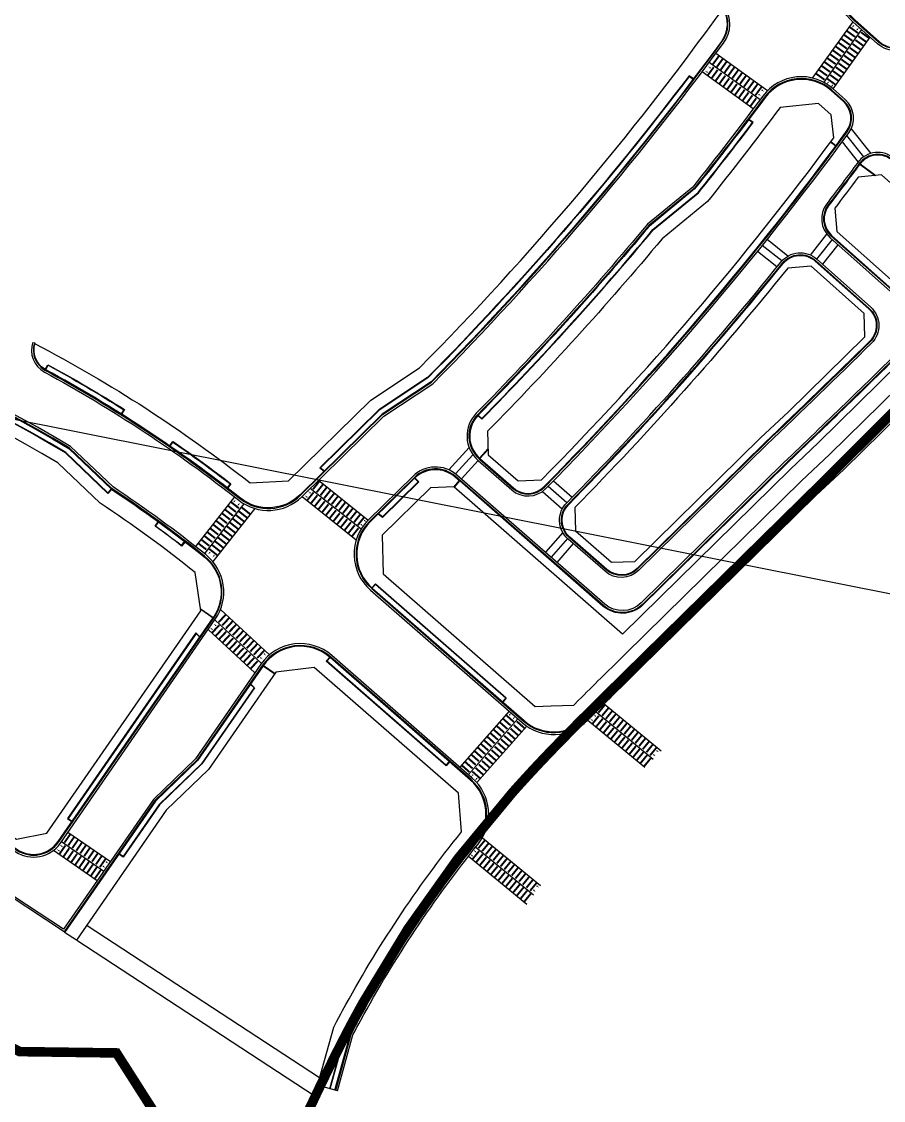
# Model space of a CAD drawing. Header units: millimetres. Extents: x 235327 to 237168, y 422741 to 424190.
# Drawn here: x 235988.4 to 236213.5, y 423423.4 to 423705.2 of the extents above; entities that cross this region are included whole.
import ezdxf

# ---------------------------------------------------------------- set-up
doc = ezdxf.new("R2010")
doc.units = ezdxf.units.MM
doc.linetypes.add('DASHED2', pattern=[0.375, 0.25, -0.125])
doc.linetypes.add('PHANTOM2', pattern=[1.25, 0.625, -0.125, 0.125, -0.125, 0.125, -0.125])
for name, color, linetype in [('0_210818_탑립전민지구 구역계(최종)', 1, 'PHANTOM2'), ('@@노면표시_11.횡단보도(W6.0_백색)', 7, 'Continuous'), ('@@보도선', 7, 'Continuous'), ('@@횡단보도라인', 7, 'Continuous'), ('_포장-점자블럭', 30, 'Continuous')]:
    doc.layers.add(name, color=color, linetype=linetype)
doc.layers.add('_낮춤(200x250)_직선', color=7, linetype='Continuous', lineweight=13)

# ---------------------------------------------------------------- blocks, each defined once
blk = doc.blocks.new('계획선 검토')
at = {"layer": '@@보도선', "color": 8}
for points in [[(236221.7, 423700.62, -0.453304), (236211.99, 423699.41), (236205.54, 423705.16, -0.37371), (236203.45, 423721.43, 0.03303), (236256.5, 423813.74, -0.410081), (236270.41, 423818.62), (236334.44, 423788.37, -0.414214), (236337.54, 423779.72), (236329.08, 423761.82, -0.039762), (236324.6, 423754, -0.368384), (236316.46, 423751.79), (236272.82, 423772.41, 0.3973), (236263.68, 423769.44, -0.024194)], [(236221.28, 423700.9, -0.453304), (236212.33, 423699.79), (236205.87, 423705.54, -0.37371), (236203.87, 423721.15, 0.03303), (236256.95, 423813.52, -0.410081), (236270.2, 423818.17), (236334.22, 423787.92, -0.414214), (236337.09, 423779.93), (236328.63, 423762.03, -0.039762), (236324.19, 423754.28, -0.368384), (236316.67, 423752.25), (236273.03, 423772.86, 0.3973), (236263.24, 423769.67, -0.024194)], [(236221.28, 423700.9, -0.453304), (236212.33, 423699.79), (236205.87, 423705.54, -0.37371), (236203.87, 423721.15, 0.03303), (236256.95, 423813.52, -0.410081), (236270.2, 423818.17), (236334.22, 423787.92, -0.414214), (236337.09, 423779.93), (236328.63, 423762.03, -0.039762), (236324.19, 423754.28, -0.368384), (236316.67, 423752.25), (236273.03, 423772.86, 0.3973), (236263.24, 423769.67, -0.024194)], [(236203.53, 423684.86), (236200.38, 423687.66, 0.440503), (236182.03, 423685.78, -0.009274), (236163.68, 423662.01), (236151.88, 423652.31, -0.020656), (236107.16, 423602.92, 0.431718), (236107.63, 423590.56), (236116.41, 423582.89, 0.396467), (236125.31, 423583.22, 0.036662), (236204.45, 423676.16, 0.386456)], [(236203.2, 423684.48), (236200.05, 423687.29, 0.440503), (236182.44, 423685.48, -0.00929), (236164.04, 423661.65), (236152.23, 423651.95, -0.020641), (236107.52, 423602.57, 0.431718), (236107.96, 423590.93), (236116.74, 423583.27, 0.396467), (236124.95, 423583.58, 0.036662), (236204.05, 423676.46, 0.386456)], [(236200.52, 423674.84), (236199.89, 423680.9), (236196.57, 423683.85), (236186.52, 423682.8, -0.009532), (236167.53, 423658.2), (236155.69, 423648.47, -0.020916), (236110.05, 423598.18), (236110.26, 423592.08), (236118.09, 423585.25), (236124.18, 423585.47, 0.035399)], [(235986.84, 423488.34, 0.406783), (235998.49, 423490.61), (236038.96, 423549.08, 0.39416), (236036.49, 423565.96, 0.022053), (236012.25, 423583.64), (236001.13, 423594.23, 0.115854), (235851.72, 423642.33), (235846.02, 423642.79, 0.43477), (235832.51, 423630.47), (235831.97, 423582.51, 0.296926), (235836.95, 423574.68, -0.038183), (235951, 423511.82)], [(236131.12, 423570.05, -0.431769), (236130.77, 423579.5, 0.025072), (236186.73, 423642.39, -0.429166), (236196.12, 423643.18), (236210.15, 423630.68, -0.433819), (236210.38, 423621.19, -0.003724), (236183.02, 423594.7), (236149.62, 423561.87, -0.392072), (236140.79, 423561.61)], [(236131.45, 423570.42, -0.431769), (236131.12, 423579.15, 0.025072), (236187.12, 423642.08, -0.429166), (236195.79, 423642.8), (236209.82, 423630.3, -0.433819), (236210.03, 423621.54, -0.003725), (236182.67, 423595.06), (236149.27, 423562.23, -0.392072), (236141.12, 423561.99)], [(236131.57, 423570.56, -0.431769), (236131.25, 423579.02, 0.025072), (236187.26, 423641.97, -0.429166), (236195.67, 423642.67), (236209.7, 423630.17, -0.433819), (236209.9, 423621.67, -0.003725), (236182.55, 423595.19), (236149.14, 423562.35, -0.392072), (236141.24, 423562.12)], [(235987.12, 423488.76, 0.406783), (235998.08, 423490.9), (236038.55, 423549.36, 0.39416), (236036.18, 423565.57, 0.022085), (236011.94, 423583.25), (236000.82, 423593.83, 0.115814), (235851.68, 423641.83), (235845.97, 423642.29, 0.43477), (235833.01, 423630.46), (235832.47, 423582.5, 0.296926), (235837.16, 423575.13, -0.038183), (235951.28, 423512.24)], [(236188.71, 423603.29), (236208.63, 423622.87), (236208.48, 423628.97), (236194.6, 423641.34), (236188.52, 423640.83, -0.024869), (236132.87, 423578.25), (236133.1, 423572.15), (236142.46, 423563.97), (236148.55, 423564.15), (236181.4, 423596.45)], [(236008.89, 423579.42), (235997.85, 423589.92, 0.115413), (235851.29, 423636.96), (235844.36, 423637.52), (235836.89, 423630.72), (235836.36, 423582.95), (235840.69, 423576.13, -0.037366), (235952.58, 423514.23), (235987.02, 423491.67), (235994.97, 423493.22), (236035.15, 423551.26), (236033.74, 423561.26, 0.022993)]]:
    blk.add_lwpolyline(points, format="xyb", close=True, dxfattribs=at)
for points in [[(236270.2, 423818.17), (236270.11, 423817.98), (236270.11, 423817.98, 0.410081), (236257.13, 423813.43, -0.03303), (236204.04, 423721.04, 0.37371), (236206.01, 423705.69), (236212.46, 423699.94, 0.453304), (236221.12, 423701.01, 0.000907), (236222.81, 423703.52), (236222.98, 423703.4)], [(235991.3, 423621.51, 0.367152), (235994.33, 423613.67, -0.042679), (236045.08, 423580.2, 0.377884), (236061.59, 423581.1), (236083, 423602.15), (236095.78, 423610.6, 0.036932), (236171.74, 423699.62, 0.31349), (236171.99, 423709.33, 0.306906)], [(235991.74, 423621.28, 0.363669), (235994.57, 423614.11, -0.042679), (236045.39, 423580.59, 0.377884), (236061.24, 423581.46), (236082.69, 423602.54), (236095.46, 423610.99, 0.036916), (236171.34, 423699.92, 0.306906), (236171.67, 423708.89)], [(236171.67, 423708.89), (236171.5, 423708.78, -0.306906), (236171.18, 423700.04, -0.036909), (236095.33, 423611.15), (236082.56, 423602.69), (236061.1, 423581.6, -0.377884), (236045.52, 423580.75, 0.042679), (235994.67, 423614.28, -0.363669), (235991.93, 423621.22), (235991.74, 423621.28)], [(235991.89, 423621.07, -0.046279), (236048.04, 423584.72), (236058.12, 423585.23), (236079.6, 423606.35), (236092.35, 423614.78, 0.039032), (236171.61, 423708.6)], [(236163.87, 423690.23), (236162.73, 423691.07, -0.032992), (236094.43, 423612.25), (236081.66, 423603.8), (236066.26, 423588.66), (236067.38, 423587.77)], [(236163.8, 423690.13), (236162.75, 423690.9, -0.032959), (236094.5, 423612.16), (236081.74, 423603.71), (236066.44, 423588.67), (236067.47, 423587.85)], [(236201.2, 423672.59), (236201.04, 423672.71, 0.001442), (236203.89, 423676.58, 0.386456), (236203.07, 423684.33), (236199.92, 423687.14, 0.440503), (236182.6, 423685.36, -0.009296), (236164.18, 423661.51), (236152.38, 423651.81, -0.020635), (236107.66, 423602.43, 0.431718), (236108.09, 423591.08), (236108.09, 423591.08), (236107.96, 423590.93)], [(236107.58, 423602.34), (236108.59, 423601.35, 0.020631), (236153.38, 423650.8), (236165.2, 423660.51, 0.007159), (236179.49, 423678.85), (236178.34, 423679.68)], [(236107.66, 423602.43), (236108.59, 423601.52, 0.020597), (236153.3, 423650.88), (236165.11, 423660.59, 0.007118), (236179.32, 423678.82), (236178.27, 423679.59)], [(236219.52, 423621.06, -0.004347), (236187.54, 423590.04), (236150.21, 423553.34, -0.392072), (236140.7, 423553.06), (236102.09, 423586.76, 0.392073), (236090.54, 423586.42), (236078.96, 423575.03, 0.436706), (236079.5, 423556.7), (236119.17, 423522.07, 0.395424), (236136.26, 423522.68), (236137.7, 423524.13), (236138.41, 423524.85), (236139.13, 423525.57), (236139.85, 423526.29), (236140.57, 423527), (236141.28, 423527.71), (236142, 423528.42), (236142.72, 423529.13), (236143.44, 423529.84), (236144.16, 423530.55), (236144.88, 423531.26), (236145.59, 423531.97), (236146.31, 423532.67), (236147.03, 423533.38), (236147.74, 423534.08), (236148.26, 423534.59), (236149.88, 423536.18), (236195.86, 423581.38), (236203.16, 423588.21), (236243.24, 423627.61, 0.433711)], [(236216.37, 423669.4, 0.440803), (236206.82, 423668.42, -0.004015), (236198.7, 423657.65, 0.392742), (236199.54, 423648.84), (236219.25, 423631.27, -0.433074)], [(236108.08, 423591.07), (236116.86, 423583.41, 0.396467), (236124.83, 423583.7, 0.035218), (236201.05, 423672.69, 0.035218)], [(236219.87, 423620.71, -0.004346), (236187.89, 423589.68), (236150.56, 423552.98, -0.392072), (236140.37, 423552.68), (236101.76, 423586.39, 0.392073), (236090.89, 423586.07), (236079.31, 423574.68, 0.436706), (236079.83, 423557.08), (236119.5, 423522.45, 0.395424), (236135.9, 423523.03), (236137.34, 423524.48), (236138.06, 423525.2), (236138.78, 423525.92), (236139.5, 423526.64), (236140.22, 423527.36), (236140.93, 423528.06), (236141.65, 423528.78), (236142.37, 423529.49), (236143.09, 423530.2), (236143.81, 423530.91), (236144.53, 423531.62), (236145.24, 423532.32), (236145.96, 423533.03), (236146.67, 423533.73), (236147.39, 423534.43), (236147.91, 423534.95), (236149.53, 423536.54), (236195.51, 423581.74), (236202.82, 423588.57), (236242.89, 423627.97, 0.433711)], [(236216.03, 423669.03, 0.440803), (236207.22, 423668.12, -0.004015), (236199.1, 423657.34, 0.392742), (236199.87, 423649.21), (236219.59, 423631.64, -0.433074)], [(236102.93, 423585.37), (236102.79, 423585.22), (236101.63, 423586.24, 0.392073), (236091.03, 423585.92), (236079.45, 423574.54, 0.436706), (236079.96, 423557.23), (236119.63, 423522.6, 0.395424), (236135.76, 423523.17), (236137.2, 423524.62), (236137.92, 423525.34), (236138.64, 423526.06), (236139.36, 423526.78), (236140.08, 423527.5), (236140.79, 423528.21), (236141.51, 423528.92), (236142.23, 423529.63), (236142.95, 423530.34), (236143.67, 423531.05), (236144.38, 423531.76), (236145.1, 423532.47), (236145.82, 423533.17), (236146.53, 423533.87), (236147.25, 423534.58), (236147.77, 423535.09), (236149.39, 423536.68), (236195.37, 423581.89), (236202.68, 423588.72), (236242.75, 423628.11, 0.433711)], [(236215.9, 423668.88, 0.440803), (236207.38, 423668), (236207.22, 423668.12)], [(236207.37, 423668.01, -0.004015), (236199.24, 423657.23, 0.392742), (236199.99, 423649.35), (236219.71, 423631.78, -0.433074), (236219.99, 423620.58, -0.004346), (236188.01, 423589.55), (236150.69, 423552.85, -0.392072), (236140.25, 423552.54), (236102.81, 423585.24)], [(236239.37, 423641.7), (236213, 423665.2), (236206.93, 423664.57, -0.003017), (236200.79, 423656.47), (236201.36, 423650.4), (236228.29, 423626.41), (236196.5, 423595.16), (236189.2, 423588.33), (236145.33, 423545.2), (236101.29, 423583.64), (236095.2, 423583.46), (236082.55, 423571.02), (236082.85, 423560.92), (236122.52, 423526.29), (236126.72, 423526.44), (236132.61, 423526.64), (236133.88, 423527.92), (236134.61, 423528.65), (236135.33, 423529.37), (236136.05, 423530.1), (236136.78, 423530.82), (236137.49, 423531.53), (236138.21, 423532.24), (236138.94, 423532.96), (236139.66, 423533.67), (236140.38, 423534.38), (236141.1, 423535.09), (236141.82, 423535.8), (236142.54, 423536.51), (236143.25, 423537.21), (236143.97, 423537.91), (236144.49, 423538.43), (236146.11, 423540.02), (236192.13, 423585.26), (236199.44, 423592.1), (236239.62, 423631.6)], [(235833.21, 423630.46, -0.43477), (235845.96, 423642.09), (235851.66, 423641.63, -0.115797), (236000.7, 423593.67), (236011.81, 423583.09, -0.022098), (236036.05, 423565.41, -0.39416), (236038.39, 423549.48)], [(236011.81, 423583.09), (236010.93, 423581.98), (235999.84, 423592.53, 0.115682), (235851.55, 423640.21), (235851.27, 423640.24), (235851.27, 423641.66)], [(236011.73, 423583.17), (236010.91, 423582.15), (235999.91, 423592.63, 0.115692), (235851.56, 423640.33), (235851.39, 423640.35), (235851.39, 423641.65)], [(235994.56, 423614.34), (235995.24, 423615.59, -0.016179), (236015.28, 423603.86), (236014.52, 423602.66)], [(235994.67, 423614.28), (235995.29, 423615.43, -0.016012), (236015.11, 423603.82), (236014.42, 423602.72)], [(236027.05, 423594.39), (236027.85, 423595.56, -0.013093), (236043.04, 423584.49), (236042.16, 423583.37)], [(236027.15, 423594.32), (236027.89, 423595.39, -0.012924), (236042.87, 423584.47), (236042.06, 423583.45)], [(236031.06, 423569.33), (236030.18, 423568.21, 0.00643), (236023.22, 423573.43), (236024.05, 423574.57)], [(236024.15, 423574.5), (236023.38, 423573.45, -0.006253), (236030.16, 423568.38), (236030.96, 423569.4)], [(235985.78, 423489.87), (235987.23, 423488.93, 0.406783), (235997.91, 423491.01), (236038.39, 423549.48)], [(236070.9, 423425.87), (236074.93, 423440.54), (236075.49, 423441.6), (236075.98, 423442.5), (236076.46, 423443.41), (236076.95, 423444.31, -0.044804), (236107.63, 423490.34, 0.402463), (236106.11, 423507.59), (236069.4, 423539.64, 0.447492), (236050.9, 423537.34), (236033.81, 423512.65), (236022.81, 423502.02), (235999.35, 423468.13)], [(236070.42, 423426.01), (236074.46, 423440.72), (236075.05, 423441.83), (236075.54, 423442.74), (236076.02, 423443.65), (236076.51, 423444.55, -0.044804), (236107.24, 423490.65, 0.402463), (236105.78, 423507.21), (236069.07, 423539.26, 0.447492), (236051.31, 423537.05), (236034.19, 423512.32), (236023.19, 423501.7), (235999.48, 423467.45)], [(236070.22, 423426.06), (236074.28, 423440.8), (236074.87, 423441.93), (236075.36, 423442.84), (236075.85, 423443.74), (236076.34, 423444.64, -0.044804), (236107.08, 423490.78, 0.402463), (236105.65, 423507.06), (236068.94, 423539.11, 0.447492), (236051.48, 423536.94)], [(236065.71, 423427.3), (236069.9, 423442.53), (236070.74, 423444.12), (236071.23, 423445.05), (236071.73, 423445.97), (236072.22, 423446.88, -0.044649), (236103.31, 423493.56), (236102.48, 423503.62), (236064.81, 423536.5), (236054.78, 423535.25), (236037.17, 423509.8), (236026.16, 423499.17), (236002.68, 423465.25), (235999.6, 423467.27)], [(236068.86, 423426.44), (236072.95, 423441.33), (236073.62, 423442.59), (236074.11, 423443.51), (236074.6, 423444.42), (236075.09, 423445.32, -0.039278), (236101.73, 423486.26), (236102.83, 423485.36)], [(236068.97, 423426.4), (236073.06, 423441.28), (236073.73, 423442.54), (236074.21, 423443.45), (236074.7, 423444.36), (236075.19, 423445.27, -0.039178), (236101.75, 423486.09), (236102.75, 423485.27)]]:
    blk.add_lwpolyline(points, format="xyb", dxfattribs=at)
for points in [[(236201.04, 423672.71), (236199.69, 423673.71)], [(236201.11, 423672.8), (236199.76, 423673.8)], [(236207.38, 423668), (236211.39, 423665.03)], [(236207.46, 423668.1), (236211.57, 423665.05)], [(236142.08, 423529.49), (236140.98, 423530.39), (236141.23, 423530.64), (236141.95, 423531.35), (236142.67, 423532.06), (236143.39, 423532.77), (236144.11, 423533.48), (236144.82, 423534.18), (236145.54, 423534.89), (236146.25, 423535.59), (236146.78, 423536.11), (236148.39, 423537.69), (236194.39, 423582.91), (236201.69, 423589.74), (236239.34, 423626.76), (236240.34, 423625.74)], [(236142.17, 423529.57), (236141.16, 423530.4), (236141.31, 423530.56), (236142.03, 423531.27), (236142.75, 423531.98), (236143.47, 423532.68), (236144.19, 423533.39), (236144.91, 423534.1), (236145.62, 423534.8), (236146.34, 423535.5), (236146.86, 423536.02), (236148.48, 423537.61), (236194.47, 423582.82), (236201.78, 423589.66), (236239.34, 423626.59), (236240.25, 423625.66)], [(236108, 423591.16), (236110.21, 423593.6)], [(236108.09, 423591.08), (236110.22, 423593.43)], [(236091.12, 423586.01), (236092.11, 423584.99), (236082.64, 423575.68), (236081.52, 423576.57)], [(236091.03, 423585.92), (236091.95, 423585), (236082.63, 423575.84), (236081.6, 423576.65)], [(236102.7, 423585.3), (236101.2, 423583.63)], [(236102.79, 423585.22), (236101.33, 423583.61)], [(236079.87, 423557.31), (236080.81, 423558.38), (236115, 423528.53), (236114.06, 423527.46)], [(236079.96, 423557.23), (236080.82, 423558.21), (236114.83, 423528.52), (236113.97, 423527.54)], [(236035.05, 423551.93), (236038.45, 423549.58)], [(236035.08, 423551.77), (236038.39, 423549.48)], [(236034.96, 423544.53), (236033.91, 423545.51), (236000.35, 423497.03), (236001.52, 423496.22)], [(236034.89, 423544.43), (236033.93, 423545.33), (236000.52, 423497.06), (236001.59, 423496.32)], [(236100.18, 423511.83), (236099.24, 423510.77), (236067.91, 423538.12), (236068.85, 423539.19)], [(236100.09, 423511.91), (236099.23, 423510.94), (236068.08, 423538.13), (236068.94, 423539.11)], [(236051.48, 423536.94), (236034.35, 423512.19), (236023.34, 423501.57), (235999.6, 423467.27)], [(236051.48, 423536.94), (236054.5, 423534.84)], [(236051.54, 423537.04), (236054.57, 423534.94)], [(236048.19, 423532.19), (236049.24, 423531.21), (236035.44, 423511.27), (236024.43, 423500.64), (236014.94, 423486.93), (236013.77, 423487.74)], [(236048.12, 423532.09), (236049.08, 423531.2), (236035.34, 423511.35), (236024.34, 423500.72), (236014.91, 423487.1), (236013.84, 423487.84)], [(235999.48, 423467.45), (235979.62, 423480.46)], [(235999.35, 423468.13), (235979.88, 423480.86)], [(236005.49, 423469.1), (236066.15, 423429.36)], [(236064.83, 423424.54), (236002.78, 423465.19)], [(236070.9, 423425.87), (236065.6, 423427.33)]]:
    blk.add_lwpolyline(points, dxfattribs=at)

msp = doc.modelspace()

# ---------------------------------------------------------------- hatches: boundary and pattern name
at = {"layer": '@@노면표시_11.횡단보도(W6.0_백색)'}
for points in [[(236205.41, 423703.71), (236205.82, 423703.91), (236205.7, 423703.99), (236205.94, 423704.32), (236205.81, 423704.41), (236205.58, 423704.08), (236205.46, 423704.17)], [(236205.27, 423699.99), (236203.04, 423701.6), (236203.33, 423702.01), (236205.56, 423700.4)], [(236206, 423701.01), (236203.77, 423702.61), (236204.06, 423703.02), (236206.29, 423701.41)], [(236206.73, 423702.02), (236204.5, 423703.63), (236204.79, 423704.03), (236207.02, 423702.43)], [(236206.52, 423702.91), (236206.94, 423703.1), (236206.82, 423703.19), (236207.05, 423703.52), (236206.93, 423703.6), (236206.7, 423703.28), (236206.57, 423703.37)], [(236206.77, 423701.22), (236209, 423699.62), (236209.29, 423700.02), (236207.06, 423701.63)], [(236207.5, 423702.24), (236209.73, 423700.63), (236210.03, 423701.04), (236207.79, 423702.64)], [(236203.08, 423696.95), (236200.85, 423698.56), (236201.14, 423698.96), (236203.37, 423697.36)], [(236203.81, 423697.96), (236201.58, 423699.57), (236201.87, 423699.98), (236204.1, 423698.37)], [(236204.54, 423698.98), (236202.31, 423700.59), (236202.6, 423700.99), (236204.83, 423699.38)], [(236205.31, 423699.19), (236207.54, 423697.59), (236207.83, 423697.99), (236205.6, 423699.6)], [(236206.04, 423700.21), (236208.27, 423698.6), (236208.56, 423699.01), (236206.33, 423700.61)], [(236200.89, 423693.91), (236198.66, 423695.51), (236198.95, 423695.92), (236201.18, 423694.31)], [(236201.62, 423694.92), (236199.39, 423696.53), (236199.68, 423696.93), (236201.91, 423695.33)], [(236202.35, 423695.94), (236200.12, 423697.54), (236200.41, 423697.95), (236202.64, 423696.34)], [(236203.12, 423696.15), (236205.35, 423694.54), (236205.64, 423694.95), (236203.41, 423696.56)], [(236203.85, 423697.16), (236206.08, 423695.56), (236206.37, 423695.96), (236204.14, 423697.57)], [(236204.58, 423698.18), (236206.81, 423696.57), (236207.1, 423696.98), (236204.87, 423698.58)], [(236199.43, 423691.88), (236197.19, 423693.48), (236197.49, 423693.89), (236199.72, 423692.28)], [(236200.16, 423692.89), (236197.92, 423694.5), (236198.22, 423694.91), (236200.45, 423693.3)], [(236200.93, 423693.11), (236203.16, 423691.5), (236203.45, 423691.91), (236201.22, 423693.51)], [(236201.66, 423694.12), (236203.89, 423692.51), (236204.18, 423692.92), (236201.95, 423694.53)], [(236202.39, 423695.14), (236204.62, 423693.53), (236204.91, 423693.93), (236202.68, 423695.54)], [(236197.96, 423689.85), (236195.73, 423691.46), (236196.03, 423691.86), (236198.26, 423690.25)], [(236198.7, 423690.86), (236196.46, 423692.47), (236196.76, 423692.88), (236198.99, 423691.27)], [(236198.74, 423690.06), (236200.97, 423688.46), (236201.26, 423688.86), (236199.03, 423690.47)], [(236199.47, 423691.08), (236201.7, 423689.47), (236201.99, 423689.88), (236199.76, 423691.48)], [(236200.2, 423692.09), (236202.43, 423690.49), (236202.72, 423690.89), (236200.49, 423692.5)], [(236199.24, 423689.58), (236198.82, 423689.39), (236198.94, 423689.3), (236198.71, 423688.98), (236198.83, 423688.89), (236199.06, 423689.21), (236199.18, 423689.13)], [(236200.35, 423688.78), (236199.93, 423688.58), (236200.06, 423688.5), (236199.82, 423688.17), (236199.94, 423688.08), (236200.18, 423688.41), (236200.3, 423688.32)], [(236064.68, 423582.87), (236066.39, 423585.02), (236066, 423585.33), (236064.29, 423583.18)], [(236065.65, 423582.09), (236067.37, 423584.24), (236066.98, 423584.55), (236065.26, 423582.4)], [(236066.63, 423581.31), (236068.35, 423583.45), (236067.96, 423583.77), (236066.24, 423581.62)], [(236063.09, 423580.85), (236062.92, 423581.28), (236062.83, 423581.16), (236062.52, 423581.41), (236062.42, 423581.29), (236062.73, 423581.04), (236062.64, 423580.93)], [(236064.85, 423582.09), (236063.13, 423579.94), (236062.74, 423580.25), (236064.46, 423582.4)], [(236063.95, 423581.93), (236063.78, 423582.35), (236063.69, 423582.23), (236063.38, 423582.48), (236063.28, 423582.37), (236063.59, 423582.12), (236063.5, 423582)], [(236065.83, 423581.31), (236064.11, 423579.16), (236063.72, 423579.47), (236065.44, 423581.62)], [(236066.8, 423580.53), (236065.08, 423578.38), (236064.69, 423578.69), (236066.41, 423580.84)], [(236067.6, 423580.53), (236069.32, 423582.67), (236068.93, 423582.99), (236067.21, 423580.84)], [(236068.58, 423579.74), (236070.3, 423581.89), (236069.91, 423582.2), (236068.19, 423580.06)], [(236069.56, 423578.96), (236071.27, 423581.11), (236070.88, 423581.42), (236069.16, 423579.28)], [(236070.53, 423578.18), (236072.25, 423580.33), (236071.86, 423580.64), (236070.14, 423578.5)], [(236067.78, 423579.75), (236066.06, 423577.6), (236065.67, 423577.91), (236067.39, 423580.06)], [(236068.75, 423578.96), (236067.04, 423576.82), (236066.65, 423577.13), (236068.36, 423579.28)], [(236069.73, 423578.18), (236068.01, 423576.04), (236067.62, 423576.35), (236069.34, 423578.5)], [(236070.71, 423577.4), (236068.99, 423575.25), (236068.6, 423575.57), (236070.32, 423577.71)], [(236071.51, 423577.4), (236073.23, 423579.55), (236072.83, 423579.86), (236071.12, 423577.71)], [(236072.48, 423576.62), (236074.2, 423578.77), (236073.81, 423579.08), (236072.09, 423576.93)], [(236073.46, 423575.84), (236075.18, 423577.99), (236074.79, 423578.3), (236073.07, 423576.15)], [(236071.68, 423576.62), (236069.96, 423574.47), (236069.57, 423574.79), (236071.29, 423576.93)], [(236072.66, 423575.84), (236070.94, 423573.69), (236070.55, 423574.01), (236072.27, 423576.15)], [(236073.63, 423575.06), (236071.92, 423572.91), (236071.53, 423573.22), (236073.24, 423575.37)], [(236074.43, 423575.06), (236076.15, 423577.21), (236075.76, 423577.52), (236074.04, 423575.37)], [(236075.41, 423574.28), (236077.13, 423576.42), (236076.74, 423576.74), (236075.02, 423574.59)], [(236076.39, 423573.5), (236078.1, 423575.64), (236077.71, 423575.96), (236076, 423573.81)], [(236077.75, 423575.04), (236077.93, 423574.62), (236078.02, 423574.74), (236078.33, 423574.49), (236078.42, 423574.6), (236078.11, 423574.85), (236078.21, 423574.97)], [(236074.61, 423574.28), (236072.89, 423572.13), (236072.5, 423572.44), (236074.22, 423574.59)], [(236075.59, 423573.5), (236073.87, 423571.35), (236073.48, 423571.66), (236075.2, 423573.81)], [(236076.56, 423572.72), (236074.84, 423570.57), (236074.45, 423570.88), (236076.17, 423573.03)], [(236076.89, 423573.97), (236077.07, 423573.54), (236077.16, 423573.66), (236077.47, 423573.41), (236077.57, 423573.53), (236077.25, 423573.78), (236077.35, 423573.9)]]:
    msp.add_hatch(color=256, dxfattribs=at).paths.add_polyline_path(points)
at = {"layer": '@@노면표시_11.횡단보도(W6.0_백색)', "ltscale": 0.1}
for points in [[(236169.18, 423693.95), (236170.8, 423696.17), (236170.39, 423696.46), (236168.77, 423694.24)], [(236169.39, 423693.18), (236167.77, 423690.95), (236167.36, 423691.25), (236168.99, 423693.47)], [(236168.5, 423692.97), (236168.31, 423693.39), (236168.22, 423693.27), (236167.9, 423693.51), (236167.81, 423693.38), (236168.13, 423693.15), (236168.04, 423693.03)], [(236170.19, 423693.21), (236171.81, 423695.43), (236171.4, 423695.73), (236169.78, 423693.51)], [(236171.2, 423692.47), (236172.82, 423694.7), (236172.41, 423694.99), (236170.79, 423692.77)], [(236172.21, 423691.74), (236173.83, 423693.96), (236173.42, 423694.25), (236171.8, 423692.03)], [(236173.22, 423691), (236174.84, 423693.22), (236174.43, 423693.52), (236172.81, 423691.3)], [(236167.69, 423691.86), (236167.5, 423692.28), (236167.41, 423692.16), (236167.09, 423692.39), (236167, 423692.27), (236167.32, 423692.04), (236167.23, 423691.92)], [(236170.4, 423692.44), (236168.78, 423690.22), (236168.37, 423690.51), (236170, 423692.73)], [(236171.41, 423691.7), (236169.79, 423689.48), (236169.38, 423689.77), (236171.01, 423692)], [(236172.42, 423690.97), (236170.8, 423688.74), (236170.39, 423689.04), (236172.02, 423691.26)], [(236173.43, 423690.23), (236171.81, 423688.01), (236171.4, 423688.3), (236173.03, 423690.52)], [(236174.23, 423690.27), (236175.85, 423692.49), (236175.44, 423692.78), (236173.82, 423690.56)], [(236175.24, 423689.53), (236176.86, 423691.75), (236176.45, 423692.05), (236174.83, 423689.82)], [(236176.25, 423688.79), (236177.87, 423691.01), (236177.47, 423691.31), (236175.84, 423689.09)], [(236177.26, 423688.06), (236178.88, 423690.28), (236178.48, 423690.57), (236176.85, 423688.35)], [(236174.44, 423689.49), (236172.82, 423687.27), (236172.41, 423687.57), (236174.04, 423689.79)], [(236175.45, 423688.76), (236173.83, 423686.53), (236173.42, 423686.83), (236175.05, 423689.05)], [(236176.46, 423688.02), (236174.84, 423685.8), (236174.43, 423686.09), (236176.06, 423688.31)], [(236177.47, 423687.28), (236175.85, 423685.06), (236175.44, 423685.36), (236177.07, 423687.58)], [(236178.27, 423687.32), (236179.89, 423689.54), (236179.49, 423689.84), (236177.86, 423687.61)], [(236179.28, 423686.58), (236180.9, 423688.8), (236180.5, 423689.1), (236178.87, 423686.88)], [(236180.29, 423685.85), (236181.91, 423688.07), (236181.51, 423688.36), (236179.88, 423686.14)], [(236178.48, 423686.55), (236176.86, 423684.33), (236176.45, 423684.62), (236178.08, 423686.84)], [(236179.49, 423685.81), (236177.87, 423683.59), (236177.47, 423683.88), (236179.09, 423686.11)], [(236180.5, 423685.07), (236178.88, 423682.85), (236178.48, 423683.15), (236180.1, 423685.37)], [(236180.77, 423686.34), (236180.97, 423685.93), (236181.05, 423686.05), (236181.38, 423685.81), (236181.47, 423685.93), (236181.14, 423686.17), (236181.23, 423686.29)], [(236181.58, 423687.45), (236181.78, 423687.04), (236181.86, 423687.16), (236182.19, 423686.92), (236182.28, 423687.04), (236181.95, 423687.28), (236182.04, 423687.4)], [(236043.44, 423575.91), (236041.28, 423577.62), (236041.59, 423578.01), (236043.75, 423576.31)], [(236044.21, 423576.89), (236042.05, 423578.6), (236042.36, 423578.99), (236044.52, 423577.29)], [(236044.99, 423577.87), (236042.83, 423579.58), (236043.14, 423579.97), (236045.3, 423578.27)], [(236043.74, 423579.62), (236044.16, 423579.8), (236044.05, 423579.89), (236044.3, 423580.21), (236044.18, 423580.3), (236043.93, 423579.98), (236043.81, 423580.08)], [(236044.82, 423578.77), (236045.24, 423578.95), (236045.13, 423579.04), (236045.37, 423579.35), (236045.26, 423579.45), (236045.01, 423579.13), (236044.89, 423579.22)], [(236045.77, 423578.05), (236047.92, 423576.35), (236048.23, 423576.74), (236046.08, 423578.45)], [(236041.11, 423572.97), (236038.95, 423574.68), (236039.26, 423575.07), (236041.42, 423573.36)], [(236041.89, 423573.95), (236039.73, 423575.66), (236040.04, 423576.05), (236042.2, 423574.34)], [(236042.66, 423574.93), (236040.5, 423576.64), (236040.81, 423577.03), (236042.97, 423575.32)], [(236043.44, 423575.11), (236045.6, 423573.41), (236045.91, 423573.8), (236043.75, 423575.51)], [(236044.22, 423576.09), (236046.37, 423574.39), (236046.68, 423574.78), (236044.53, 423576.49)], [(236044.99, 423577.07), (236047.15, 423575.37), (236047.46, 423575.76), (236045.3, 423577.47)], [(236038.79, 423570.03), (236036.63, 423571.73), (236036.94, 423572.13), (236039.1, 423570.42)], [(236039.56, 423571.01), (236037.4, 423572.71), (236037.71, 423573.11), (236039.87, 423571.4)], [(236040.34, 423571.99), (236038.18, 423573.7), (236038.49, 423574.09), (236040.65, 423572.38)], [(236041.12, 423572.17), (236043.27, 423570.47), (236043.58, 423570.86), (236041.43, 423572.56)], [(236041.89, 423573.15), (236044.05, 423571.45), (236044.36, 423571.84), (236042.2, 423573.54)], [(236042.67, 423574.13), (236044.82, 423572.43), (236045.13, 423572.82), (236042.98, 423574.52)], [(236036.46, 423567.09), (236034.3, 423568.79), (236034.61, 423569.18), (236036.77, 423567.48)], [(236037.24, 423568.07), (236035.08, 423569.77), (236035.39, 423570.16), (236037.55, 423568.46)], [(236038.01, 423569.05), (236035.85, 423570.75), (236036.16, 423571.15), (236038.32, 423569.44)], [(236038.79, 423569.23), (236040.95, 423567.52), (236041.26, 423567.92), (236039.1, 423569.62)], [(236039.57, 423570.21), (236041.72, 423568.5), (236042.03, 423568.9), (236039.88, 423570.6)], [(236040.34, 423571.19), (236042.5, 423569.48), (236042.81, 423569.88), (236040.65, 423571.58)], [(236037.72, 423566.76), (236037.29, 423566.59), (236037.41, 423566.49), (236037.16, 423566.18), (236037.28, 423566.09), (236037.53, 423566.4), (236037.65, 423566.31)], [(236037.24, 423567.27), (236039.4, 423565.56), (236039.71, 423565.95), (236037.55, 423567.66)], [(236038.02, 423568.25), (236040.17, 423566.54), (236040.48, 423566.93), (236038.33, 423568.64)], [(236038.8, 423565.91), (236038.37, 423565.74), (236038.49, 423565.64), (236038.24, 423565.33), (236038.36, 423565.24), (236038.61, 423565.55), (236038.73, 423565.46)], [(236040.06, 423548.16), (236041.93, 423550.17), (236041.57, 423550.51), (236039.69, 423548.5)], [(236040.97, 423547.31), (236042.85, 423549.32), (236042.48, 423549.66), (236040.6, 423547.65)], [(236038.33, 423546.27), (236038.19, 423546.71), (236038.09, 423546.6), (236037.79, 423546.87), (236037.69, 423546.76), (236037.98, 423546.49), (236037.88, 423546.38)], [(236040.17, 423547.37), (236038.3, 423545.36), (236037.93, 423545.7), (236039.81, 423547.71)], [(236039.26, 423547.28), (236039.13, 423547.71), (236039.02, 423547.6), (236038.73, 423547.88), (236038.63, 423547.77), (236038.92, 423547.49), (236038.82, 423547.39)], [(236041.09, 423546.52), (236039.21, 423544.51), (236038.84, 423544.85), (236040.72, 423546.86)], [(236041.88, 423546.46), (236043.76, 423548.47), (236043.39, 423548.81), (236041.52, 423546.8)], [(236042.8, 423545.6), (236044.67, 423547.61), (236044.31, 423547.96), (236042.43, 423545.95)], [(236043.71, 423544.75), (236045.59, 423546.76), (236045.22, 423547.1), (236043.35, 423545.09)], [(236042, 423545.66), (236040.12, 423543.65), (236039.76, 423544), (236041.63, 423546.01)], [(236042.91, 423544.81), (236041.04, 423542.8), (236040.67, 423543.14), (236042.55, 423545.15)], [(236043.83, 423543.96), (236041.95, 423541.95), (236041.59, 423542.29), (236043.46, 423544.3)], [(236044.63, 423543.9), (236046.5, 423545.91), (236046.14, 423546.25), (236044.26, 423544.24)], [(236045.54, 423543.05), (236047.42, 423545.06), (236047.05, 423545.4), (236045.17, 423543.39)], [(236046.45, 423542.19), (236048.33, 423544.2), (236047.96, 423544.55), (236046.09, 423542.53)], [(236044.74, 423543.11), (236042.87, 423541.1), (236042.5, 423541.44), (236044.38, 423543.45)], [(236045.66, 423542.25), (236043.78, 423540.24), (236043.41, 423540.58), (236045.29, 423542.6)], [(236046.57, 423541.4), (236044.69, 423539.39), (236044.33, 423539.73), (236046.2, 423541.74)], [(236047.37, 423541.34), (236049.24, 423543.35), (236048.88, 423543.69), (236047, 423541.68)], [(236048.28, 423540.49), (236050.16, 423542.5), (236049.79, 423542.84), (236047.92, 423540.83)], [(236049.2, 423539.64), (236051.07, 423541.65), (236050.71, 423541.99), (236048.83, 423539.98)], [(236050.11, 423538.78), (236051.99, 423540.79), (236051.62, 423541.13), (236049.74, 423539.12)], [(236047.48, 423540.55), (236045.61, 423538.54), (236045.24, 423538.88), (236047.12, 423540.89)], [(236048.4, 423539.7), (236046.52, 423537.69), (236046.16, 423538.03), (236048.03, 423540.04)], [(236049.31, 423538.84), (236047.44, 423536.83), (236047.07, 423537.17), (236048.95, 423539.18)], [(236050.23, 423537.99), (236048.35, 423535.98), (236047.98, 423536.32), (236049.86, 423538.33)], [(236050.65, 423539.22), (236050.79, 423538.78), (236050.89, 423538.89), (236051.19, 423538.62), (236051.29, 423538.73), (236051, 423539), (236051.1, 423539.11)], [(236051.59, 423540.22), (236051.73, 423539.78), (236051.83, 423539.89), (236052.12, 423539.62), (236052.23, 423539.73), (236051.93, 423540), (236052.04, 423540.11)], [(236139.26, 423524.52), (236141.01, 423526.64), (236140.62, 423526.96), (236138.87, 423524.84)], [(236116.8, 423522.07), (236114.74, 423523.9), (236115.07, 423524.27), (236117.13, 423522.45)], [(236115.65, 423523.89), (236116.09, 423524.04), (236115.98, 423524.14), (236116.24, 423524.44), (236116.13, 423524.54), (236115.86, 423524.24), (236115.75, 423524.34)], [(236139.42, 423523.73), (236137.67, 423521.61), (236137.28, 423521.93), (236139.03, 423524.05)], [(236138.52, 423523.59), (236138.35, 423524.02), (236138.26, 423523.9), (236137.95, 423524.15), (236137.85, 423524.04), (236138.16, 423523.78), (236138.07, 423523.67)], [(236140.22, 423523.72), (236141.97, 423525.84), (236141.59, 423526.16), (236139.83, 423524.04)], [(236141.18, 423522.93), (236142.94, 423525.05), (236142.55, 423525.37), (236140.8, 423523.24)], [(236142.15, 423522.13), (236143.9, 423524.25), (236143.51, 423524.57), (236141.76, 423522.45)], [(236114.31, 423519.27), (236112.25, 423521.09), (236112.58, 423521.47), (236114.64, 423519.64)], [(236115.14, 423520.2), (236113.08, 423522.03), (236113.41, 423522.4), (236115.47, 423520.58)], [(236115.97, 423521.14), (236113.91, 423522.96), (236114.24, 423523.34), (236116.3, 423521.51)], [(236116.68, 423522.98), (236117.12, 423523.13), (236117, 423523.23), (236117.27, 423523.52), (236117.16, 423523.62), (236116.89, 423523.33), (236116.78, 423523.42)], [(236116.76, 423521.27), (236118.81, 423519.45), (236119.15, 423519.82), (236117.09, 423521.65)], [(236117.59, 423522.21), (236119.64, 423520.38), (236119.98, 423520.76), (236117.92, 423522.58)], [(236137.64, 423522.53), (236137.48, 423522.95), (236137.38, 423522.84), (236137.07, 423523.09), (236136.98, 423522.98), (236137.29, 423522.72), (236137.19, 423522.61)], [(236140.38, 423522.94), (236138.63, 423520.82), (236138.25, 423521.14), (236140, 423523.26)], [(236141.35, 423522.14), (236139.6, 423520.02), (236139.21, 423520.34), (236140.96, 423522.46)], [(236142.31, 423521.35), (236140.56, 423519.23), (236140.17, 423519.54), (236141.93, 423521.67)], [(236143.11, 423521.33), (236144.86, 423523.45), (236144.48, 423523.77), (236142.73, 423521.65)], [(236144.08, 423520.54), (236145.83, 423522.66), (236145.44, 423522.98), (236143.69, 423520.86)], [(236145.04, 423519.74), (236146.79, 423521.86), (236146.4, 423522.18), (236144.65, 423520.06)], [(236146, 423518.95), (236147.75, 423521.07), (236147.37, 423521.39), (236145.62, 423519.26)], [(236111.82, 423516.46), (236109.76, 423518.29), (236110.1, 423518.66), (236112.15, 423516.84)], [(236112.65, 423517.4), (236110.59, 423519.22), (236110.93, 423519.6), (236112.98, 423517.77)], [(236113.48, 423518.33), (236111.42, 423520.16), (236111.75, 423520.53), (236113.81, 423518.71)], [(236114.27, 423518.47), (236116.33, 423516.64), (236116.66, 423517.02), (236114.6, 423518.84)], [(236115.1, 423519.4), (236117.15, 423517.58), (236117.49, 423517.95), (236115.43, 423519.78)], [(236115.93, 423520.34), (236117.98, 423518.51), (236118.32, 423518.89), (236116.26, 423520.71)], [(236143.28, 423520.55), (236141.52, 423518.43), (236141.14, 423518.75), (236142.89, 423520.87)], [(236144.24, 423519.75), (236142.49, 423517.63), (236142.1, 423517.95), (236143.85, 423520.07)], [(236145.2, 423518.96), (236143.45, 423516.84), (236143.07, 423517.16), (236144.82, 423519.28)], [(236146.17, 423518.16), (236144.42, 423516.04), (236144.03, 423516.36), (236145.78, 423518.48)], [(236146.97, 423518.15), (236148.72, 423520.27), (236148.33, 423520.59), (236146.58, 423518.47)], [(236147.93, 423517.35), (236149.68, 423519.47), (236149.3, 423519.79), (236147.55, 423517.67)], [(236148.89, 423516.56), (236150.65, 423518.68), (236150.26, 423519), (236148.51, 423516.88)], [(236109.33, 423513.66), (236107.27, 423515.48), (236107.61, 423515.86), (236109.66, 423514.03)], [(236110.16, 423514.59), (236108.1, 423516.42), (236108.44, 423516.79), (236110.49, 423514.97)], [(236110.99, 423515.53), (236108.93, 423517.35), (236109.27, 423517.73), (236111.32, 423515.9)], [(236111.78, 423515.66), (236113.84, 423513.84), (236114.17, 423514.21), (236112.11, 423516.04)], [(236112.61, 423516.6), (236114.67, 423514.77), (236115, 423515.15), (236112.94, 423516.97)], [(236113.44, 423517.53), (236115.5, 423515.71), (236115.83, 423516.08), (236113.77, 423517.91)], [(236147.13, 423517.37), (236145.38, 423515.25), (236144.99, 423515.56), (236146.74, 423517.69)], [(236148.09, 423516.57), (236146.34, 423514.45), (236145.96, 423514.77), (236147.71, 423516.89)], [(236149.06, 423515.77), (236147.31, 423513.65), (236146.92, 423513.97), (236148.67, 423516.09)], [(236149.86, 423515.76), (236151.61, 423517.88), (236151.22, 423518.2), (236149.47, 423516.08)], [(236150.82, 423514.97), (236152.57, 423517.09), (236152.19, 423517.41), (236150.44, 423515.28)], [(236151.79, 423514.17), (236153.54, 423516.29), (236153.15, 423516.61), (236151.4, 423514.49)], [(236152.75, 423513.37), (236154.5, 423515.49), (236154.12, 423515.81), (236152.36, 423513.69)], [(236106.84, 423510.85), (236104.78, 423512.68), (236105.12, 423513.05), (236107.17, 423511.23)], [(236107.67, 423511.79), (236105.61, 423513.61), (236105.95, 423513.99), (236108, 423512.16)], [(236108.5, 423512.72), (236106.44, 423514.55), (236106.78, 423514.92), (236108.83, 423513.1)], [(236109.29, 423512.86), (236111.35, 423511.03), (236111.68, 423511.41), (236109.62, 423513.23)], [(236110.12, 423513.79), (236112.18, 423511.97), (236112.51, 423512.34), (236110.45, 423514.17)], [(236110.95, 423514.73), (236113.01, 423512.9), (236113.34, 423513.28), (236111.28, 423515.1)], [(236150.02, 423514.98), (236148.27, 423512.86), (236147.88, 423513.18), (236149.64, 423515.3)], [(236150.99, 423514.18), (236149.23, 423512.06), (236148.85, 423512.38), (236150.6, 423514.5)], [(236151.95, 423513.39), (236150.2, 423511.27), (236149.81, 423511.58), (236151.56, 423513.71)], [(236152.91, 423512.59), (236151.16, 423510.47), (236150.78, 423510.79), (236152.53, 423512.91)], [(236153.26, 423513.84), (236153.43, 423513.41), (236153.53, 423513.53), (236153.83, 423513.27), (236153.93, 423513.39), (236153.62, 423513.64), (236153.72, 423513.76)], [(236154.14, 423514.9), (236154.31, 423514.47), (236154.4, 423514.59), (236154.71, 423514.33), (236154.8, 423514.45), (236154.5, 423514.7), (236154.59, 423514.82)], [(236105.18, 423508.98), (236103.12, 423510.81), (236103.46, 423511.18), (236105.51, 423509.36)], [(236106.01, 423509.92), (236103.95, 423511.74), (236104.29, 423512.12), (236106.34, 423510.29)], [(236106.8, 423510.05), (236108.86, 423508.23), (236109.19, 423508.6), (236107.13, 423510.43)], [(236107.63, 423510.99), (236109.69, 423509.16), (236110.02, 423509.54), (236107.96, 423511.36)], [(236108.46, 423511.92), (236110.52, 423510.1), (236110.85, 423510.47), (236108.79, 423512.3)], [(236106.42, 423508.59), (236105.98, 423508.44), (236106.1, 423508.34), (236105.83, 423508.04), (236105.94, 423507.94), (236106.21, 423508.24), (236106.32, 423508.14)], [(236105.97, 423509.12), (236108.03, 423507.29), (236108.36, 423507.67), (236106.3, 423509.49)], [(236107.45, 423507.68), (236107.01, 423507.53), (236107.12, 423507.43), (236106.86, 423507.13), (236106.97, 423507.03), (236107.24, 423507.33), (236107.35, 423507.23)], [(235999.77, 423490.59), (236001.33, 423492.85), (236000.92, 423493.13), (235999.36, 423490.87)], [(236000.79, 423489.88), (236002.36, 423492.14), (236001.95, 423492.42), (236000.38, 423490.16)], [(236001.82, 423489.17), (236003.39, 423491.43), (236002.98, 423491.71), (236001.41, 423489.45)], [(236002.85, 423488.45), (236004.42, 423490.72), (236004, 423491), (236002.44, 423488.74)], [(236003.88, 423487.74), (236005.44, 423490), (236005.03, 423490.29), (236003.47, 423488.03)], [(236107.9, 423489.12), (236109.65, 423491.25), (236109.27, 423491.56), (236107.52, 423489.44)], [(236108.87, 423488.33), (236110.62, 423490.45), (236110.23, 423490.77), (236108.48, 423488.65)], [(235998.33, 423488.47), (235998.13, 423488.88), (235998.04, 423488.76), (235997.71, 423488.98), (235997.63, 423488.86), (235997.96, 423488.63), (235997.87, 423488.51)], [(236000, 423489.82), (235998.43, 423487.56), (235998.02, 423487.85), (235999.59, 423490.11)], [(235999.11, 423489.6), (235998.91, 423490.01), (235998.83, 423489.89), (235998.5, 423490.12), (235998.41, 423489.99), (235998.74, 423489.76), (235998.65, 423489.64)], [(236001.02, 423489.11), (235999.46, 423486.85), (235999.05, 423487.13), (236000.61, 423489.4)], [(236002.05, 423488.4), (236000.49, 423486.14), (236000.08, 423486.42), (236001.64, 423488.68)], [(236003.08, 423487.69), (236001.51, 423485.43), (236001.1, 423485.71), (236002.67, 423487.97)], [(236004.91, 423487.03), (236006.47, 423489.29), (236006.06, 423489.58), (236004.49, 423487.32)], [(236005.93, 423486.32), (236007.5, 423488.58), (236007.09, 423488.87), (236005.52, 423486.61)], [(236006.96, 423485.61), (236008.53, 423487.87), (236008.12, 423488.15), (236006.55, 423485.89)], [(236007.99, 423484.9), (236009.55, 423487.16), (236009.14, 423487.44), (236007.58, 423485.18)], [(236106.3, 423487.13), (236106.13, 423487.56), (236106.03, 423487.44), (236105.73, 423487.69), (236105.63, 423487.58), (236105.94, 423487.32), (236105.84, 423487.21)], [(236108.07, 423488.34), (236106.32, 423486.22), (236105.94, 423486.53), (236107.68, 423488.66)], [(236107.17, 423488.19), (236107, 423488.62), (236106.91, 423488.5), (236106.6, 423488.76), (236106.5, 423488.64), (236106.81, 423488.39), (236106.72, 423488.27)], [(236109.03, 423487.55), (236107.29, 423485.42), (236106.9, 423485.74), (236108.65, 423487.86)], [(236109.84, 423487.53), (236111.58, 423489.66), (236111.2, 423489.98), (236109.45, 423487.85)], [(236110.8, 423486.74), (236112.55, 423488.86), (236112.16, 423489.18), (236110.41, 423487.06)], [(236111.77, 423485.95), (236113.51, 423488.07), (236113.13, 423488.39), (236111.38, 423486.26)], [(236112.73, 423485.15), (236114.48, 423487.28), (236114.09, 423487.59), (236112.34, 423485.47)], [(236004.11, 423486.98), (236002.54, 423484.72), (236002.13, 423485), (236003.7, 423487.26)], [(236005.14, 423486.27), (236003.57, 423484), (236003.16, 423484.29), (236004.72, 423486.55)], [(236006.16, 423485.55), (236004.6, 423483.29), (236004.19, 423483.58), (236005.75, 423485.84)], [(236007.19, 423484.84), (236005.63, 423482.58), (236005.21, 423482.87), (236006.78, 423485.13)], [(236009.02, 423484.19), (236010.58, 423486.45), (236010.17, 423486.73), (236008.61, 423484.47)], [(236009.49, 423484.69), (236009.69, 423484.28), (236009.78, 423484.41), (236010.11, 423484.18), (236010.19, 423484.3), (236009.86, 423484.53), (236009.95, 423484.65)], [(236010.27, 423485.83), (236010.47, 423485.41), (236010.56, 423485.54), (236010.89, 423485.31), (236010.97, 423485.43), (236010.64, 423485.66), (236010.73, 423485.78)], [(236110, 423486.75), (236108.25, 423484.63), (236107.87, 423484.95), (236109.61, 423487.07)], [(236110.97, 423485.96), (236109.22, 423483.83), (236108.83, 423484.15), (236110.58, 423486.28)], [(236111.93, 423485.16), (236110.18, 423483.04), (236109.8, 423483.36), (236111.54, 423485.48)], [(236112.9, 423484.37), (236111.15, 423482.25), (236110.76, 423482.56), (236112.51, 423484.69)], [(236113.7, 423484.36), (236115.44, 423486.48), (236115.06, 423486.8), (236113.31, 423484.68)], [(236114.66, 423483.56), (236116.41, 423485.69), (236116.02, 423486.01), (236114.28, 423483.88)], [(236115.63, 423482.77), (236117.37, 423484.89), (236116.99, 423485.21), (236115.24, 423483.09)], [(236008.22, 423484.13), (236006.65, 423481.87), (236006.24, 423482.15), (236007.81, 423484.42)], [(236009.25, 423483.42), (236007.68, 423481.16), (236007.27, 423481.44), (236008.84, 423483.7)], [(236113.86, 423483.58), (236112.11, 423481.45), (236111.73, 423481.77), (236113.48, 423483.89)], [(236114.83, 423482.78), (236113.08, 423480.66), (236112.69, 423480.97), (236114.44, 423483.1)], [(236115.79, 423481.99), (236114.04, 423479.86), (236113.66, 423480.18), (236115.41, 423482.3)], [(236116.59, 423481.98), (236118.34, 423484.1), (236117.95, 423484.42), (236116.21, 423482.29)], [(236117.56, 423481.18), (236119.3, 423483.31), (236118.92, 423483.62), (236117.17, 423481.5)], [(236118.52, 423480.39), (236120.27, 423482.51), (236119.88, 423482.83), (236118.14, 423480.71)], [(236119.49, 423479.59), (236121.24, 423481.72), (236120.85, 423482.03), (236119.1, 423479.91)], [(236116.76, 423481.19), (236115.01, 423479.07), (236114.62, 423479.39), (236116.37, 423481.51)], [(236117.72, 423480.4), (236115.98, 423478.27), (236115.59, 423478.59), (236117.34, 423480.72)], [(236118.69, 423479.6), (236116.94, 423477.48), (236116.55, 423477.8), (236118.3, 423479.92)], [(236119.65, 423478.81), (236117.91, 423476.69), (236117.52, 423477), (236119.27, 423479.13)], [(236120.45, 423478.8), (236122.2, 423480.92), (236121.81, 423481.24), (236120.07, 423479.12)], [(236121.42, 423478.01), (236123.17, 423480.13), (236122.78, 423480.45), (236121.03, 423478.32)], [(236122.81, 423479.53), (236122.97, 423479.11), (236123.07, 423479.22), (236123.38, 423478.97), (236123.47, 423479.08), (236123.16, 423479.34), (236123.26, 423479.45)], [(236120.62, 423478.02), (236118.87, 423475.89), (236118.49, 423476.21), (236120.23, 423478.33)], [(236121.58, 423477.22), (236119.84, 423475.1), (236119.45, 423475.42), (236121.2, 423477.54)], [(236121.93, 423478.47), (236122.1, 423478.04), (236122.19, 423478.16), (236122.5, 423477.91), (236122.6, 423478.02), (236122.29, 423478.28), (236122.38, 423478.39)]]:
    msp.add_hatch(color=256, dxfattribs=at).paths.add_polyline_path(points)

# ---------------------------------------------------------------- linework, layer by layer
at = {"layer": '0_210818_탑립전민지구 구역계(최종)', "linetype": 'PHANTOM2', "ltscale": 25, "const_width": 2.5, "flags": 128}
msp.add_lwpolyline([(235759.71, 423882.53), (235771.72, 423866.83), (235774.45, 423864.96), (235813.94, 423839.55), (235832.69, 423857.36), (235832.69, 423897.36), (235858.54, 423897.36), (235865.64, 423918.88), (235895.77, 423942.19), (235935, 423923.33), (235957.63, 423912.45), (235971.56, 423876.91), (235872.69, 423837.36), (235862.69, 423837.36), (235852.69, 423827.36), (235852.69, 423817.29), (235869.87, 423803.44), (235867.16, 423800.11), (235884.44, 423793.68), (235905.33, 423765.76), (235908.54, 423751.16), (235932.69, 423737.36), (235942.69, 423737.36), (235972.69, 423757.36), (235985.12, 423790.5), (235989.54, 423823.15), (235992.38, 423823.84), (235995.04, 423816.97), (236002.69, 423837.36), (236012.69, 423837.36), (236032.69, 423847.36), (236042.69, 423857.36), (236042.69, 423858.78), (236057.75, 423887.25), (236071.53, 423913.31), (236102.63, 423895.51), (236112.69, 423897.36), (236142.69, 423897.36), (236142.69, 423887.36), (236152.69, 423877.36), (236172.69, 423867.36), (236182.69, 423867.36), (236186.35, 423868.9), (236188.51, 423875.94), (236189.18, 423891.12), (236192.72, 423902.84), (236191.67, 423906.72), (236194.6, 423907.36), (236193.4, 423910.52), (236188.2, 423913.97), (236180.27, 423921.42), (236167.96, 423929.51), (236162.31, 423932.58), (236155.77, 423934.71), (236143.17, 423937.59), (236137.09, 423936.06), (236128.56, 423938.22), (236125.36, 423946.51), (236117.53, 423953.92), (236112.69, 423951.82), (236100.12, 423946.36), (236100.31, 423946.02), (236093.65, 423940.86), (236088.2, 423943.52), (236076.86, 423942.87), (236067.15, 423943.11), (236050.63, 423938.9), (236045.87, 423936.97), (236044.98, 423939.38), (236042.69, 423939.64), (236039.73, 423939.99), (236032.99, 423940.01), (236033.05, 423961.86), (236057.16, 424016.31), (236040.75, 424023.64), (236022.43, 424037.36), (235989.41, 424037.36), (235972.69, 424007.36), (235912.69, 424007.36), (235861.72, 423981.88, -0.395601), (235835.5, 423989.69), (235817.15, 424021.18), (235751.64, 424100.01), (235742.69, 424122.66), (235738.57, 424126.76), (235738.44, 424127.36), (235727.19, 424127.36), (235726.15, 424151.94), (235728.51, 424164.78), (235726.91, 424173.02), (235726, 424177.68), (235725.3, 424181.3), (235728.07, 424185.67), (235734.25, 424185.54), (235733.9, 424187.72), (235736.26, 424186.59), (235738.62, 424185.45), (235742.1, 424183.77), (235746.68, 424181.69), (235751.26, 424179.6), (235761.09, 424174.75), (235770.93, 424169.91), (235780.76, 424165.06), (235790.59, 424160.21), (235800.42, 424155.36), (235810.25, 424150.51), (235829.92, 424140.82), (235838.13, 424136.8), (235846.34, 424132.78), (235854.55, 424128.77), (235862.76, 424124.75), (235864.64, 424123.83), (235866.52, 424122.91), (235875.31, 424118.81), (235926.46, 424093.58), (235938.87, 424087.5), (236085.74, 424015.88), (236089.91, 424013.94), (236094.09, 424012), (236095.25, 424011.48), (236096.4, 424010.97), (236098.9, 424009.86), (236101.89, 424008.54), (236112.41, 424004.06), (236119.79, 424001.01), (236123.76, 423999.39), (236129.96, 423996.9), (236132.32, 423995.96), (236140.87, 423992.54), (236153.04, 423987.67), (236165.2, 423982.8), (236176.36, 423978.42), (236184.74, 423975.2), (236188.01, 423973.97), (236192.61, 423972.27), (236194.78, 423971.49), (236195.9, 423971.09), (236202.57, 423968.7), (236212, 423965.43), (236220.51, 423962.55), (236225.58, 423960.94), (236230.78, 423959.29), (236235.75, 423957.75), (236240.53, 423956.28), (236252.25, 423952.82), (236257, 423951.5), (236261.75, 423950.18), (236265.81, 423949.07), (236271.04, 423947.67), (236274.42, 423946.77), (236284.12, 423944.32), (236293.84, 423941.99), (236303.59, 423939.74), (236315.32, 423937.21), (236325.12, 423935.24), (236334.94, 423933.36), (236344.79, 423931.58), (236353.66, 423930.1), (236363.55, 423928.54), (236373.45, 423927.1), (236383.36, 423925.76), (236393.3, 423924.54), (236403.25, 423923.46), (236422.17, 423921.55), (236451.59, 423919.73), (236454.9, 423919.64), (236464.45, 423917.13, -0.43871), (236472.16, 423909.23), (236472.14, 423908.88), (236472.09, 423907.94), (236472.03, 423907), (236471.97, 423906.07), (236471.91, 423905.14), (236471.84, 423904.22), (236471.77, 423903.3), (236471.69, 423902.38), (236471.61, 423901.46), (236471.52, 423900.55), (236471.43, 423899.65), (236471.34, 423898.74), (236471.24, 423897.84), (236471.13, 423896.95), (236471.02, 423896.06), (236470.9, 423895.17), (236470.78, 423894.28), (236470.78, 423894.3, -0.048876), (236465.07, 423870.75, -0.044322), (236457.57, 423852.96), (236447.21, 423831.89), (236447.2, 423831.89), (236446.63, 423831.17), (236446.05, 423830.46), (236445.46, 423829.76), (236444.87, 423829.05), (236444.27, 423828.35), (236443.66, 423827.64), (236443.05, 423826.94), (236442.43, 423826.24), (236441.81, 423825.55), (236441.19, 423824.85), (236440.55, 423824.15), (236439.92, 423823.46), (236439.27, 423822.76), (236438.63, 423822.07), (236437.98, 423821.38), (236437.32, 423820.69), (236436.66, 423820), (236436, 423819.31), (236435.33, 423818.62), (236434.66, 423817.93), (236433.98, 423817.24), (236433.3, 423816.55), (236432.62, 423815.86), (236431.93, 423815.17), (236431.24, 423814.48), (236430.55, 423813.79), (236429.85, 423813.1), (236429.16, 423812.4), (236428.45, 423811.71), (236427.75, 423811.01), (236427.04, 423810.32), (236426.33, 423809.62), (236425.63, 423808.92), (236424.92, 423808.23), (236328.35, 423713.29), (236321.05, 423706.46), (236219.56, 423606.68), (236195.49, 423582.67), (236155.37, 423543.23), (236145.26, 423533.29), (236144.67, 423532.71), (236143.95, 423532), (236143.24, 423531.3), (236142.52, 423530.6), (236141.81, 423529.89), (236141.09, 423529.19), (236140, 423528.11), (236138.57, 423526.69), (236137.14, 423525.28), (236135.71, 423523.85), (236134.27, 423522.42), (236132.84, 423520.98), (236131.41, 423519.54), (236129.99, 423518.08), (236128.56, 423516.62), (236127.14, 423515.16), (236125.72, 423513.68), (236124.31, 423512.2), (236122.9, 423510.7), (236121.5, 423509.2), (236120.1, 423507.68), (236118.71, 423506.15), (236117.37, 423504.67), (236116.64, 423503.85, 0.054252), (236077.63, 423449.01), (236077.63, 423449.01, 0.002881), (236075.9, 423445.87), (236075.57, 423445.27), (236074.67, 423443.6), (236073.7, 423441.77), (236072.75, 423439.94), (236071.81, 423438.11), (236070.87, 423436.28), (236069.95, 423434.45), (236069.04, 423432.61), (236068.14, 423430.78), (236067.25, 423428.94), (236066.36, 423427.11), (236065.49, 423425.28), (236064.62, 423423.44), (236063.77, 423421.64), (236063.12, 423420.37), (236062.23, 423418.58), (236061.36, 423416.83), (236060.44, 423414.93), (236059.62, 423413.25), (236058.71, 423411.36), (236057.96, 423409.77), (236057.07, 423407.88), (236056.3, 423406.23), (236055.02, 423403.5), (236053.89, 423401.06), (236053.42, 423400.03), (236052.36, 423400.92), (236051.26, 423403.95), (236049.65, 423411.34), (236043.01, 423410.84), (236030.71, 423408.22), (236013.71, 423434.9), (236013.15, 423435.78), (235987.88, 423436.13), (235982.34, 423438.9), (235975.83, 423441.09), (235966.79, 423445.69), (235930.16, 423475.35), (235897.4, 423498.23), (235890.1, 423499.95), (235885.55, 423503.33), (235877.79, 423507.36), (235846.15, 423523.78), (235838.95, 423526), (235796.64, 423544.12), (235795.18, 423544.75), (235767.52, 423556.59), (235754.91, 423562.2), (235750.55, 423565.08), (235746.2, 423567.95), (235744.47, 423568.62), (235742.3, 423569.05), (235742.07, 423569.43), (235736.7, 423571.67), (235729.87, 423574.51), (235723.52, 423577.15), (235717.1, 423579.82), (235706.34, 423586.37), (235703.56, 423588.1), (235700.78, 423586.41), (235697.3, 423587.2), (235664.53, 423597.89), (235662.85, 423598.22), (235661.59, 423598.1), (235657.39, 423595.39), (235639.37, 423603.86), (235625.65, 423611.05), (235622.02, 423610.89), (235598.5, 423618.66), (235594.17, 423621.28), (235572.35, 423628.45), (235572.85, 423629.19), (235571.69, 423629.31), (235548.73, 423632.21), (235544.93, 423633.78), (235516.79, 423645.37), (235518.41, 423639.57), (235513.09, 423642.94), (235499.44, 423648.14), (235495.53, 423655.06), (235484.92, 423657.74), (235482.96, 423658.17), (235480.77, 423658.64), (235464.69, 423665.76), (235456.18, 423668.07), (235442.72, 423666.8), (235441.2, 423666.65), (235419.42, 423675.76), (235406.22, 423681.14), (235387.41, 423689.12), (235374.4, 423694.63), (235365.19, 423697.49), (235363.53, 423698.21), (235363.96, 423699.53), (235366.62, 423703.99), (235375.39, 423716.29), (235370.94, 423723.95), (235381.82, 423742.65), (235398.11, 423781.51), (235406.02, 423800.36), (235406.02, 423800.36), (235413.33, 423817.81), (235418.69, 423830.57), (235425.19, 423846.08), (235425.19, 423846.08), (235426.44, 423842.93), (235428.54, 423837.56), (235440.77, 423828.01), (235445.12, 423818.31), (235470.48, 423799.36), (235476.72, 423799.95), (235497.5, 423777.14), (235500.56, 423764.79), (235504.24, 423775.26), (235505.1, 423777.69), (235507.93, 423785.73), (235513.1, 423797.23), (235514.35, 423798.59), (235542.69, 423758.02), (235542.69, 423797.36), (235585.28, 423839.69), (235591.73, 423848.4), (235592.69, 423857.36), (235592.69, 423877.36), (235607.79, 423883.04), (235618.9, 423892), (235619.93, 423907.36), (235620.47, 423912.9), (235634.16, 423919), (235651.01, 423926.51), (235651.01, 423926.51), (235666.78, 423939.71), (235679.85, 423946.42), (235690.53, 423956.88), (235697.56, 423947.36), (235697.57, 423947.36), (235712.69, 423926.89), (235741.46, 423900.63), (235746.29, 423913.03), (235772.05, 423921.53), (235782.91, 423921.42), (235767.6, 423888.67)], format="xyb", close=True, dxfattribs=at)
at = {"layer": '@@횡단보도라인', "color": 6}
for points in [[(236195.02, 423690.47), (236205.58, 423705.13)], [(236200.39, 423687.65), (236210.08, 423701.12)], [(236183.2, 423687.13), (236169.76, 423696.93)], [(236179.51, 423682.39), (236166.17, 423692.12)], [(236205.09, 423677.23), (236210.21, 423670.79)], [(236202.71, 423673.79), (236206.9, 423668.53)], [(236188.56, 423643.96), (236183.13, 423648.3)], [(236194.48, 423644.24), (236198.75, 423649.68)], [(236197.65, 423641.81), (236201.68, 423646.93)], [(236185.71, 423641.12), (236180.63, 423645.18)], [(236105.28, 423593.93), (236100.01, 423588.1)], [(236107.63, 423590.56), (236103.26, 423585.74)], [(236065.94, 423585.38), (236078.92, 423574.99)], [(236127.32, 423585.27), (236132.22, 423580.99)], [(236044, 423581.06), (236033.77, 423568.11)], [(236061.64, 423581.14), (236075.78, 423569.82)], [(236124.43, 423582.48), (236129.63, 423577.94)], [(236049.26, 423578.03), (236038.3, 423564.18)], [(236129.73, 423571.77), (236125.2, 423566.59)], [(236132.49, 423568.85), (236128.22, 423563.95)], [(236040.33, 423551.66), (236053.1, 423539.76)], [(236037.14, 423546.44), (236049.33, 423535.07)], [(236140.57, 423527), (236155.49, 423514.68)], [(236115.76, 423525.05), (236102.82, 423510.46)], [(236136.31, 423522.74), (236151.22, 423510.42)], [(236120.34, 423521.17), (236107.27, 423506.44)], [(236000.46, 423493.45), (236011.56, 423485.77)], [(236108.75, 423491.99), (236123.9, 423479.53)], [(235996.72, 423488.74), (236008.14, 423480.84)], [(236105.13, 423487.19), (236120.34, 423474.68)]]:
    msp.add_lwpolyline(points, dxfattribs=at)
at = {"layer": '@@횡단보도라인', "color": 1}
for points in [[(236207.83, 423703.12), (236197.93, 423689.37)], [(236181.3, 423684.8), (236167.97, 423694.52)], [(236208.36, 423669.9), (236203.94, 423675.46)], [(236196.16, 423643.14), (236200.18, 423648.26)], [(236186.97, 423642.68), (236181.87, 423646.74)], [(236101.75, 423587.05), (236106.28, 423592.05)], [(236077.06, 423572.64), (236063.79, 423583.26)], [(236125.92, 423583.84), (236130.82, 423579.56)], [(236046.42, 423579.28), (236036.12, 423566.25)], [(236130.99, 423570.17), (236126.71, 423565.27)], [(236038.86, 423548.94), (236051.06, 423537.56)], [(236138.44, 423524.87), (236153.35, 423512.56)], [(236118.02, 423523.07), (236105.08, 423508.49)], [(235998.75, 423490.99), (236009.85, 423483.3)], [(236107, 423489.55), (236122.11, 423477.12)]]:
    msp.add_lwpolyline(points, dxfattribs=at)
at = {"layer": '_포장-점자블럭'}
msp.add_xline((235545.62, 423689.1), (0.9807413, -0.1953111), dxfattribs=at)

# ---------------------------------------------------------------- block references
at = {"layer": '_낮춤(200x250)_직선', "color": 50, "linetype": 'DASHED2', "ltscale": 2}
msp.add_blockref('계획선 검토', (0, 0), dxfattribs=at)

doc.saveas('drawing.dxf')
